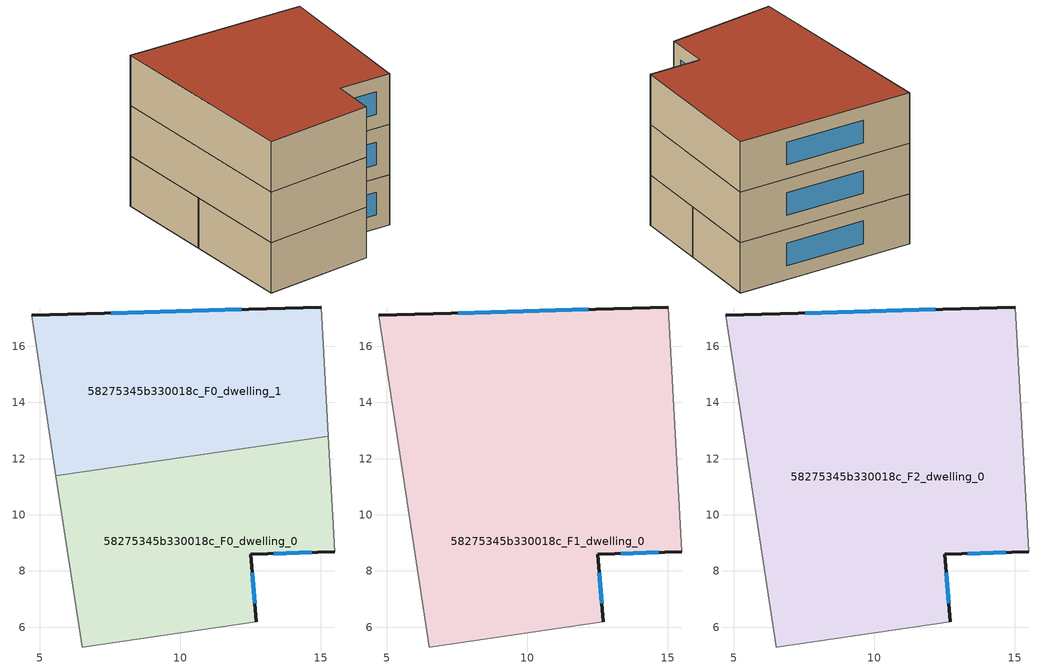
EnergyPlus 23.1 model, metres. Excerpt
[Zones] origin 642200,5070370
58275345b330018c_F0_dwelling_0
 floor ground (EU_floor_Construction): 12.71,6.19 12.51,8.59 15.51,8.69 15.28,12.8 5.57,11.39 6.5,5.29 z0
 wall outside (EU_wall_Construction): 15.51,8.69 12.51,8.59 12.71,6.19 z0:3
 wall adiabatic (EU_wall_Construction): 12.71,6.19 6.5,5.29 5.57,11.39 / 15.28,12.8 15.51,8.69 z0:3
 wall to 58275345b330018c_F0_dwelling_1 (EU_wall_Construction): 5.57,11.39 15.27,12.8 z0:3
 window (EU_Window_Construction): 14.68,8.67 13.33,8.62 / 12.56,7.93 12.65,6.85 z0.83:2.17
58275345b330018c_F0_dwelling_1
 floor ground (EU_floor_Construction): 15.28,12.8 15.01,17.4 4.7,17.1 5.57,11.39 z0
 wall outside (EU_wall_Construction): 4.7,17.1 15.01,17.4 z0:3
 wall adiabatic (EU_wall_Construction): 15.01,17.4 15.28,12.8 / 5.57,11.39 4.7,17.1 z0:3
 window (EU_Window_Construction): 7.54,17.18 12.18,17.32 z0.83:2.17
58275345b330018c_F1_dwelling_0
 floor to 58275345b330018c_F0_dwelling_0 (EU_floor_Construction): 12.71,6.19 12.51,8.59 15.51,8.69 15.27,12.8 5.57,11.39 6.5,5.29 z3
 floor to 58275345b330018c_F0_dwelling_1 (EU_floor_Construction): 15.27,12.8 15.01,17.4 4.71,17.1 5.57,11.39 z3
 wall outside (EU_wall_Construction): 4.7,17.1 15.01,17.4 / 15.51,8.69 12.51,8.59 12.71,6.19 z3:6
 wall adiabatic (EU_wall_Construction): 12.71,6.19 6.5,5.29 4.7,17.1 / 15.01,17.4 15.51,8.69 z3:6
 window (EU_Window_Construction): 7.54,17.18 12.18,17.32 / 14.68,8.67 13.33,8.62 / 12.56,7.93 12.65,6.85 z3.83:5.17
58275345b330018c_F2_dwelling_0
 floor to 58275345b330018c_F1_dwelling_0 (EU_floor_Construction): 12.71,6.19 12.51,8.59 15.51,8.69 15.01,17.4 4.7,17.1 6.5,5.29 z6
 wall outside (EU_wall_Construction): 4.7,17.1 15.01,17.4 / 15.51,8.69 12.51,8.59 12.71,6.19 z6:9
 wall adiabatic (EU_wall_Construction): 12.71,6.19 6.5,5.29 4.7,17.1 / 15.01,17.4 15.51,8.69 z6:9
 window (EU_Window_Construction): 7.54,17.18 12.18,17.32 / 14.68,8.67 13.33,8.62 / 12.56,7.93 12.65,6.85 z6.83:8.17
 roof outside (EU_roof_Construction): 15.01,17.4 15.51,8.69 12.51,8.59 12.71,6.19 6.5,5.29 4.7,17.1 z9
[Building]
EU S2 Campaign: North Axis=0; Terrain=City; Solar Distribution=FullExterior
[Site:Location]
Lyon-Bron: Latitude=45.75; Longitude=5; Time Zone=1; Elevation=198
[SizingPeriod:WeatherFileDays]
AnnualSizingPeriod: Begin Month=1; Begin Day of Month=1; End Month=12; End Day of Month=31; Day of Week for Start Day=Monday; Use Weather File Daylight Saving Period=No; Use Weather File Rain and Snow Indicators=No
[MATERIAL]
EU_InternalMass_Material: Roughness=MediumRough; Thickness=0.1; Conductivity=1; Density=1800; Specific Heat=900; Thermal Absorptance=0.9; Solar Absorptance=0.7; Visible Absorptance=0.7
[MATERIAL:NOMASS] Roughness=MediumRough; Thermal Absorptance=0.9; Solar Absorptance=0.7; Visible Absorptance=0.7
Name | Thermal Resistance
EU_wall_NoMass | 0.87146
EU_roof_NoMass | 0.842276
EU_floor_NoMass | 0.496999
[WINDOWMATERIAL:SIMPLEGLAZINGSYSTEM]
EU_Window_SimpleGlazing: UFactor=2.2525; Solar Heat Gain Coefficient=0.76; Visible Transmittance=0.76
[CONSTRUCTION]
EU_wall_Construction: EU_wall_NoMass
EU_roof_Construction: EU_roof_NoMass
EU_floor_Construction: EU_floor_NoMass
EU_InternalMass_Construction: EU_InternalMass_Material
EU_Window_Construction: EU_Window_SimpleGlazing
[ZONE] Type=1; Multiplier=1; Ceiling Height=autocalculate; Floor Area=autocalculate; Part of Total Floor Area=Yes
Name | Volume
58275345b330018c_F0_dwelling_0 | 156.077
58275345b330018c_F1_dwelling_0 | 312.152
58275345b330018c_F2_dwelling_0 | 312.16
58275345b330018c_F0_dwelling_1 | 156.082
[INTERNALMASS] Construction=EU_InternalMass_Construction
Name | Zone or ZoneList | Surface Area
58275345b330018c_F0_dwelling_0_EU_InternalMass | 58275345b330018c_F0_dwelling_0 | 52.0257
58275345b330018c_F0_dwelling_1_EU_InternalMass | 58275345b330018c_F0_dwelling_1 | 52.0276
58275345b330018c_F1_dwelling_0_EU_InternalMass | 58275345b330018c_F1_dwelling_0 | 104.053
58275345b330018c_F2_dwelling_0_EU_InternalMass | 58275345b330018c_F2_dwelling_0 | 104.053
[OTHEREQUIPMENT] Fuel Type=Electricity; Design Level Calculation Method=Watts/Area; Power per Zone Floor Area=1; Fraction Latent=0; Fraction Radiant=0; Fraction Lost=0; Carbon Dioxide Generation Rate=0; EndUse Subcategory=EU_Step8_InternalGains
Name | Zone or ZoneList or Space or SpaceList | Schedule
EU_Step8_InternalGain_58275345b330018c_F0_dwelling_0_f000 | 58275345b330018c_F0_dwelling_0 | EU_Step8_GainSchedule_58275345b330018c_F0_dwelling_0_f000
EU_Step8_InternalGain_58275345b330018c_F0_dwelling_1_f000 | 58275345b330018c_F0_dwelling_1 | EU_Step8_GainSchedule_58275345b330018c_F0_dwelling_1_f000
EU_Step8_InternalGain_58275345b330018c_F1_dwelling_0_f000 | 58275345b330018c_F1_dwelling_0 | EU_Step8_GainSchedule_58275345b330018c_F1_dwelling_0_f000
EU_Step8_InternalGain_58275345b330018c_F2_dwelling_0_f000 | 58275345b330018c_F2_dwelling_0 | EU_Step8_GainSchedule_58275345b330018c_F2_dwelling_0_f000
[ZONEVENTILATION:DESIGNFLOWRATE] Schedule=EU_AlwaysOn; Design Flow Rate Calculation Method=AirChanges/Hour; Air Changes per Hour=0.425; Ventilation Type=Natural; Fan Pressure Rise=0; Fan Total Efficiency=1; Constant Term Coefficient=1; Temperature Term Coefficient=0; Velocity Term Coefficient=0; Velocity Squared Term Coefficient=0; Minimum Indoor Temperature=-100; Maximum Indoor Temperature=100; Delta Temperature=-100; Minimum Outdoor Temperature=-100; Maximum Outdoor Temperature=100; Maximum Wind Speed=40
Name | Zone or ZoneList or Space or SpaceList
EU_ConstantAir_58275345b330018c_F0_dwelling_0 | 58275345b330018c_F0_dwelling_0
EU_ConstantAir_58275345b330018c_F0_dwelling_1 | 58275345b330018c_F0_dwelling_1
EU_ConstantAir_58275345b330018c_F1_dwelling_0 | 58275345b330018c_F1_dwelling_0
EU_ConstantAir_58275345b330018c_F2_dwelling_0 | 58275345b330018c_F2_dwelling_0
[HVACTEMPLATE:THERMOSTAT] Constant Heating Setpoint=20; Constant Cooling Setpoint=50
EU_HeatOnly_58275345b330018c_F0_dwelling_0; EU_HeatOnly_58275345b330018c_F0_dwelling_1; EU_HeatOnly_58275345b330018c_F1_dwelling_0; EU_HeatOnly_58275345b330018c_F2_dwelling_0
[HVACTEMPLATE:ZONE:IDEALLOADSAIRSYSTEM] System Availability Schedule=EU_AlwaysOn; Maximum Heating Supply Air Temperature=50; Minimum Cooling Supply Air Temperature=13; Maximum Heating Supply Air Humidity Ratio=0.0156; Minimum Cooling Supply Air Humidity Ratio=0.0077; Heating Limit=NoLimit; Cooling Limit=NoLimit; Heating Availability Schedule=EU_AlwaysOn; Cooling Availability Schedule=EU_CoolingOff; Dehumidification Control Type=ConstantSensibleHeatRatio; Cooling Sensible Heat Ratio=0.7; Dehumidification Setpoint=60; Humidification Control Type=None; Humidification Setpoint=30; Outdoor Air Method=None; Outdoor Air Flow Rate per Person=0.00944; Outdoor Air Flow Rate per Zone Floor Area=0; Outdoor Air Flow Rate per Zone=0; Demand Controlled Ventilation Type=None; Outdoor Air Economizer Type=NoEconomizer; Heat Recovery Type=None; Sensible Heat Recovery Effectiveness=0.7; Latent Heat Recovery Effectiveness=0.65
Name | Template Thermostat
58275345b330018c_F0_dwelling_0 | EU_HeatOnly_58275345b330018c_F0_dwelling_0
58275345b330018c_F0_dwelling_1 | EU_HeatOnly_58275345b330018c_F0_dwelling_1
58275345b330018c_F1_dwelling_0 | EU_HeatOnly_58275345b330018c_F1_dwelling_0
58275345b330018c_F2_dwelling_0 | EU_HeatOnly_58275345b330018c_F2_dwelling_0
[SIZING:ZONE] Zone Cooling Design Supply Air Temperature Input Method=SupplyAirTemperature; Zone Cooling Design Supply Air Temperature=13; Zone Heating Design Supply Air Temperature Input Method=SupplyAirTemperature; Zone Heating Design Supply Air Temperature=50; Zone Cooling Design Supply Air Humidity Ratio=0.008; Zone Heating Design Supply Air Humidity Ratio=0.008; Cooling Design Air Flow Method=DesignDay; Cooling Design Air Flow Rate=0; Cooling Minimum Air Flow per Zone Floor Area=0.000762; Cooling Minimum Air Flow=0; Cooling Minimum Air Flow Fraction=0.2; Heating Design Air Flow Method=DesignDay; Heating Design Air Flow Rate=0; Heating Maximum Air Flow per Zone Floor Area=0.002032; Heating Maximum Air Flow=0.141576; Heating Maximum Air Flow Fraction=0.3; Account for Dedicated Outdoor Air System=No; Dedicated Outdoor Air System Control Strategy=NeutralSupplyAir; Dedicated Outdoor Air Low Setpoint Temperature for Design=autosize; Dedicated Outdoor Air High Setpoint Temperature for Design=autosize; Zone Load Sizing Method=Sensible Load Only No Latent Load; Zone Latent Cooling Design Supply Air Humidity Ratio Input Method=HumidityRatioDifference; Zone Cooling Design Supply Air Humidity Ratio Difference=0.005; Zone Latent Heating Design Supply Air Humidity Ratio Input Method=HumidityRatioDifference; Zone Humidification Design Supply Air Humidity Ratio Difference=0.005
58275345b330018c_F0_dwelling_0; 58275345b330018c_F0_dwelling_1; 58275345b330018c_F1_dwelling_0; 58275345b330018c_F2_dwelling_0
[SCHEDULE:CONSTANT]
Name | Hourly Value
EU_AlwaysOn | 1
EU_CoolingOff | 0
[SCHEDULE:FILE] Column Number=1; Rows to Skip at Top=0; Number of Hours of Data=8760; Column Separator=Comma; Interpolate to Timestep=No; Minutes per Item=60; Adjust Schedule for Daylight Savings=Yes
Name | File
EU_Step8_GainSchedule_58275345b330018c_F0_dwelling_0_f000 | ../../schedules/58275345b330018c/58275345b330018c_F0_dwelling_0_f000_gain.csv
EU_Step8_GainSchedule_58275345b330018c_F0_dwelling_1_f000 | ../../schedules/58275345b330018c/58275345b330018c_F0_dwelling_1_f000_gain.csv
EU_Step8_GainSchedule_58275345b330018c_F1_dwelling_0_f000 | ../../schedules/58275345b330018c/58275345b330018c_F1_dwelling_0_f000_gain.csv
EU_Step8_GainSchedule_58275345b330018c_F2_dwelling_0_f000 | ../../schedules/58275345b330018c/58275345b330018c_F2_dwelling_0_f000_gain.csv
